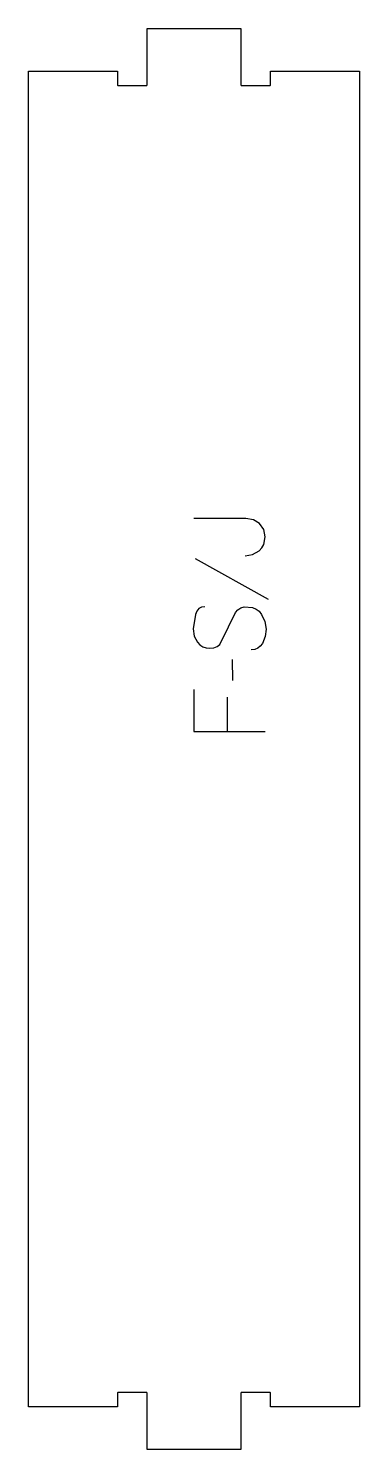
# Model space of a CAD drawing. Header units: millimetres. Extents: x -70 to 70, y -299 to 299.
import ezdxf

# ---------------------------------------------------------------- set-up
doc = ezdxf.new("R2010")
doc.units = ezdxf.units.MM
doc.layers.add('1_ANYTOOL_1MMDEEP_LABELS_S', color=2, linetype='Continuous', true_color=0xffff00)
doc.layers.add('4_ANYTOOL_CUTTHROUGH_OUTSI', color=5, linetype='Continuous', true_color=0x0000ff)

msp = doc.modelspace()

# ---------------------------------------------------------------- linework, layer by layer
at = {"layer": '1_ANYTOOL_1MMDEEP_LABELS_S'}
for p, q in [((0.47, 76.03), (31.24, 58.84)), ((16.11, 33.47), (16.2, 24.69)), ((13.97, 17.66), (13.97, 3.17))]:
    msp.add_line(p, q, dxfattribs=at)
for points in [[(21.51, 77.1), (24.66, 77.65), (27.43, 79.29), (28.55, 80.49), (29.36, 81.86), (30, 85.11), (29.41, 88.22), (27.64, 90.69), (25.03, 92.29), (21.9, 92.83), (0, 92.83)], [(4.59, 55.71), (3.2, 55.51), (2.07, 54.89), (1.2, 53.86), (0.6, 52.41), (-0.34, 46.33), (0.12, 43.36), (1.5, 40.71), (2.5, 39.63), (3.7, 38.85), (5.09, 38.38), (6.69, 38.23), (8.3, 38.41), (9.69, 38.94), (10.83, 39.82), (14.57, 47.23), (17.49, 53.27), (18.47, 54.43), (19.7, 55.22), (21.19, 55.63), (24.67, 55.36), (26.19, 54.73), (27.46, 53.77), (28.5, 52.5), (29.86, 49.51), (30.34, 46.29), (29.98, 43.12), (28.8, 40.24), (27.91, 39.04), (26.84, 38.19), (25.58, 37.67), (24.13, 37.5)], [(0, 20.83), (0, 3.17), (30, 3.17)]]:
    msp.add_lwpolyline(points, dxfattribs=at)
at = {"layer": '4_ANYTOOL_CUTTHROUGH_OUTSI'}
msp.add_lwpolyline([(32.25, 281.25), (69.75, 281.25), (69.75, -281.25), (32.25, -281.25), (32.25, -275.5, 0.414214), (32, -275.25), (20, -275.25, 0.414214), (19.75, -275.5), (19.75, -299.25), (-19.75, -299.25), (-19.75, -275.5, 0.414214), (-20, -275.25), (-32, -275.25, 0.414214), (-32.25, -275.5), (-32.25, -281.25), (-69.75, -281.25), (-69.75, 281.25), (-32.25, 281.25), (-32.25, 275.5, 0.414214), (-32, 275.25), (-20, 275.25, 0.414214), (-19.75, 275.5), (-19.75, 299.25), (19.75, 299.25), (19.75, 275.5, 0.414214), (20, 275.25), (32, 275.25, 0.414214), (32.25, 275.5)], format="xyb", close=True, dxfattribs=at)

doc.saveas('drawing.dxf')
